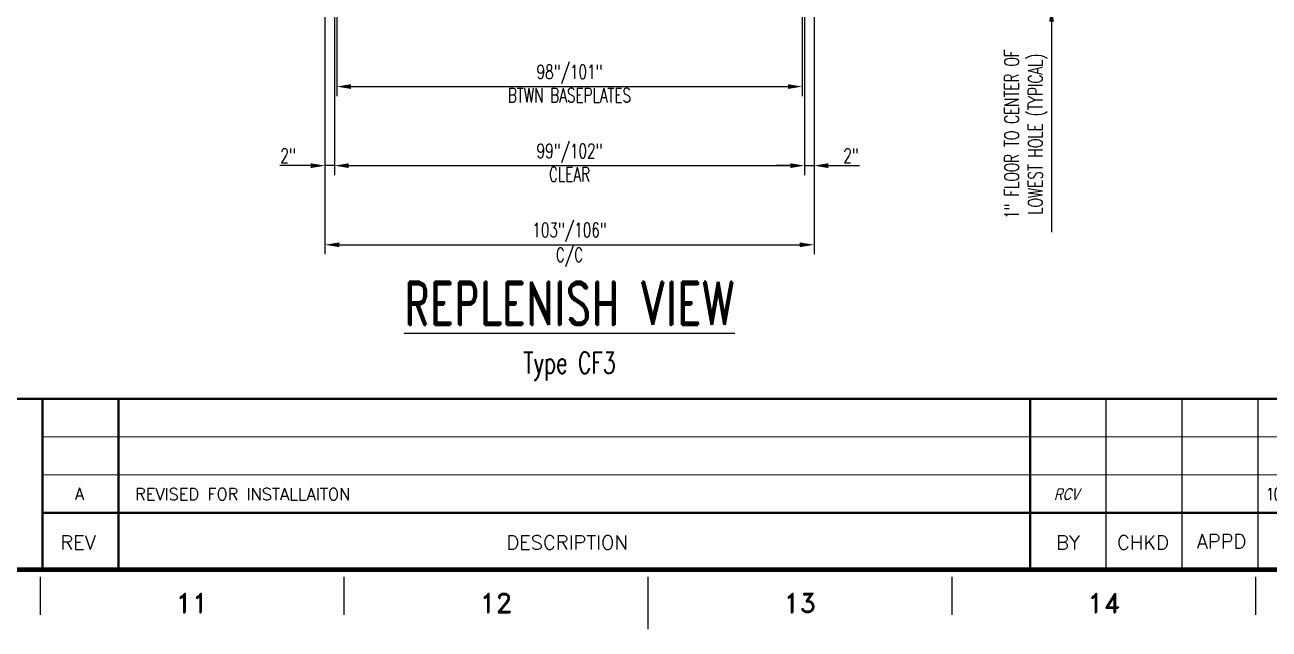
# Model space of a CAD drawing. Extents: x -185 to 859, y -145 to 549.
# Drawn here: x 462.1 to 724.2, y -131 to -3.7 of the extents above; entities that cross this region are included whole.
import ezdxf
from ezdxf.enums import TextEntityAlignment as Align

# ---------------------------------------------------------------- set-up
doc = ezdxf.new("R2010")
doc.units = 0
doc.header["$LTSCALE"] = 8
doc.header["$MEASUREMENT"] = 0
doc.linetypes.add('HIDDEN2', pattern=[0.1875, 0.125, -0.0625])
doc.layers.get('DEFPOINTS').update_dxf_attribs({"linetype": 'CONTINUOUS'})
for name, color, linetype in [('BORD', 15, 'CONTINUOUS'), ('FDIM', 2, 'CONTINUOUS'), ('RACKDIM', 7, 'CONTINUOUS'), ('RACKLABEL', 7, 'CONTINUOUS'), ('RACKLOAD', 254, 'HIDDEN2'), ('TEXTL', 3, 'CONTINUOUS')]:
    doc.layers.add(name, color=color, linetype=linetype)
doc.styles.add('2thirds', font='romans.shx', dxfattribs={"width": 0.7})
doc.styles.add('BORDER', font='SIMPLEX')
doc.styles.add('DCMARCH', font='stylu.ttf', dxfattribs={"width": 0.75, "oblique": 15})
doc.styles.add('ROMAND', font='ROMAND')
doc.styles.add('SIMPLEX', font='SIMPLEX')
doc.styles.add('TXT06', font='ROMAND', dxfattribs={"bigfont": 'SPECIAL'})
doc.dimstyles.new('2tfrac16', dxfattribs={"dimscale": 32, "dimtxt": 0.0938, "dimasz": 0.0938, "dimexe": 0.0625, "dimexo": 0.0625, "dimgap": 0.01, "dimtad": 1, "dimdec": 4, "dimzin": 1, "dimdsep": 46, "dimlunit": 5, "dimtxsty": '2thirds', "dimcen": 0.09, "dimclrd": 256, "dimclre": 256, "dimclrt": 256, "dimadec": 0, "dimazin": 0, "dimtfac": 0.75, "dimtdec": 4, "dimtmove": 0, "dimatfit": 0, "dimfxl": 0, "dimfrac": 2, "dimtolj": 1, "dimtzin": 0, "dimarcsym": 0})

# ---------------------------------------------------------------- blocks, each defined once
blk = doc.blocks.new('sbord_d')
at = {"layer": 'BORD'}
for p, q in [((20, -0.0625), (20, -0.3125)), ((22, -0.0625), (22, -0.3125)), ((24, -0.0625), (24, -0.4062)), ((26, -0.0625), (26, -0.3125)), ((28, -0.0625), (28, -0.3125))]:
    blk.add_line(p, q, dxfattribs=at)
at = {"layer": 'BORD', "const_width": 0.0313}
blk.add_lwpolyline([(-0.0156, -0.0156), (32.0156, -0.0156), (32.0156, 20.0156), (-0.0156, 20.0156)], close=True, dxfattribs=at)
at = {"layer": 'BORD'}
for points, const_width in [([(20.0156, 1.1094), (18.0156, 1.1094), (18.0156, -0.0156)], 0.0156), ([(28.5156, 1.1094), (28.0156, 1.1094), (27.5156, 1.1094), (27.0156, 1.1094), (26.5156, 1.1094), (20.5156, 1.1094), (20.0156, 1.1094), (20.0156, 0.8594)], 0.0156), ([(20.5156, 1.1094), (20.5156, 0.8594)], 0.0156), ([(26.5156, 1.1094), (26.5156, 0.8594)], 0.0156), ([(27.0156, 1.1094), (27.0156, 0.8594)], 0.00781), ([(27.5156, 1.1094), (27.5156, 0.8594)], 0.00781), ([(28.0156, 1.1094), (28.0156, 0.8594)], 0.00781), ([(20.0156, 0.8594), (20.0156, 0.6094)], 0.0156), ([(20.0156, 0.8594), (28.5156, 0.8594)], 0.00781), ([(20.5156, 0.8594), (20.5156, 0.6094)], 0.0156), ([(26.5156, 0.8594), (26.5156, 0.6094)], 0.0156), ([(27.0156, 0.8594), (27.0156, 0.6094)], 0.00781), ([(27.5156, 0.8594), (27.5156, 0.6094)], 0.00781), ([(28.0156, 0.8594), (28.0156, 0.6094)], 0.00781), ([(20.0156, 0.6094), (20.0156, 0.3594)], 0.0156), ([(20.0156, 0.6094), (28.5156, 0.6094)], 0.00781), ([(20.5156, 0.6094), (20.5156, 0.3594)], 0.0156), ([(26.5156, 0.6094), (26.5156, 0.3594)], 0.0156), ([(27.0156, 0.6094), (27.0156, 0.3594)], 0.00781), ([(27.5156, 0.6094), (27.5156, 0.3594)], 0.00781), ([(28.0156, 0.6094), (28.0156, 0.3594)], 0.00781), ([(20.0156, 0.3594), (28.5156, 0.3594)], 0.0156), ([(20.0156, 0.3594), (20.0156, 0)], 0.0156), ([(20.5156, 0.3594), (20.5156, 0)], 0.0156), ([(26.5156, 0.3594), (26.5156, 0)], 0.0156), ([(27.0156, 0.3594), (27.0156, 0)], 0.00781), ([(27.5156, 0.3594), (27.5156, 0)], 0.00781), ([(28.0156, 0.3594), (28.0156, 0)], 0.00781)]:
    blk.add_lwpolyline(points, dxfattribs=dict(at, const_width=const_width))
for s, style, p in [('REV', 'BORDER', (20.25, 0.1172)), ('DESCRIPTION', 'BORDER', (23.4688, 0.1172)), ('BY', 'BORDER', (26.7656, 0.1172)), ('CHKD', 'BORDER', (27.2588, 0.1172)), ('APPD', 'SIMPLEX', (27.7759, 0.1242))]:
    blk.add_text(s, height=0.09375, dxfattribs=dict(at, style=style)).set_placement(p, align=Align.CENTER)
at = {"layer": 'BORD', "style": 'ROMAND'}
for s, p in [('11', (21, -0.2344)), ('12', (23, -0.2344)), ('13', (25, -0.2344)), ('14', (27, -0.2344))]:
    blk.add_text(s, height=0.125, dxfattribs=at).set_placement(p, align=Align.MIDDLE)
at = {"layer": 'TEXTL', "flags": 8}
for tag, height, style, p in [('TITLE1', 0.1562, 'SIMPLEX', (30.2656, 2.776)), ('TITLE2', 0.1562, 'SIMPLEX', (30.2656, 2.4427)), ('CHK', 0.0938, 'SIMPLEX', (29.8281, 0.8828)), ('APP', 0.0938, 'SIMPLEX', (30.7031, 0.8828)), ('JOB#', 0.125, 'ROMAND', (30.1198, 0.1328)), ('SHT', 0.125, 'ROMAND', (31.1927, 0.1328)), ('REV', 0.125, 'ROMAND', (31.7891, 0.1328))]:
    blk.add_attdef(tag, text='', height=height, dxfattribs=dict(at, style=style)).set_placement(p, align=Align.MIDDLE)
at = {"layer": 'TEXTL', "style": 'SIMPLEX', "flags": 8}
for tag, height, p in [('CUSTOMER', 0.1562, (30.2656, 1.6968)), ('LOCATION', 0.125, (30.2656, 1.3635)), ('REVC', 0.0781, (20.2594, 0.9448)), ('CCHK', 0.0781, (27.2554, 0.9434)), ('REVB', 0.0781, (20.2594, 0.6948)), ('BCHK', 0.0781, (27.2554, 0.6834)), ('REVA', 0.0781, (20.2594, 0.4448)), ('ACHK', 0.0781, (27.2554, 0.4434))]:
    blk.add_attdef(tag, text='', height=height, dxfattribs=at).set_placement(p, align=Align.CENTER)
at = {"layer": 'TEXTL', "flags": 8}
for tag, p, height, style in [('REVCDESC', (20.6253, 0.9434), 0.0781, 'SIMPLEX'), ('REVBDESC', (20.6253, 0.6834), 0.0781, 'SIMPLEX'), ('REVADESC', (20.6253, 0.4434), 0.0781, 'SIMPLEX'), ('DWG#', (30.0549, -0.5661), 0.0938, 'ROMAND')]:
    blk.add_attdef(tag, p, '', height=height, dxfattribs=dict(at, style=style))
at = {"layer": 'TEXTL', "style": 'DCMARCH', "oblique": 15, "width": 0.75, "flags": 8}
for tag, p in [('CBY', (26.7554, 0.9434)), ('BBY', (26.7554, 0.6834)), ('ABY', (26.7554, 0.4434))]:
    blk.add_attdef(tag, text='', height=0.0781, dxfattribs=at).set_placement(p, align=Align.CENTER)
at = {"layer": 'TEXTL', "style": 'SIMPLEX', "flags": 8}
for tag, height, width, p, p2 in [('CAPP', 0.0781, 1.292308, (27.5883, 0.9437), (27.9633, 0.9437)), ('CDT', 0.0781, 1.866, (28.0712, 0.9434), (28.46, 0.9434)), ('SCALE', 0.0938, 1.702732, (31.2344, 0.8374), (31.9413, 0.8374)), ('BAPP', 0.0781, 1.292308, (27.5883, 0.6834), (27.9633, 0.6834)), ('BDT', 0.0781, 1.866, (28.0712, 0.6831), (28.46, 0.6831)), ('PLOT#', 0.0938, 8.555556, (31.2344, 0.4624), (31.9219, 0.4624)), ('AAPP', 0.0781, 1.275949, (27.5881, 0.4434), (27.9631, 0.4434)), ('ADT', 0.0781, 1.833263, (28.0712, 0.4434), (28.46, 0.4434)), ('DATE', 0.0938, 2.134634, (28.6094, 0.4624), (29.3146, 0.4624)), ('CHKDT', 0.0938, 1.555556, (29.4844, 0.4624), (30.1719, 0.4624)), ('APPDT', 0.0938, 1.555556, (30.3594, 0.4624), (31.0469, 0.4624))]:
    blk.add_attdef(tag, text='', height=height, dxfattribs=dict(at, width=width)).set_placement(p, p2, align=Align.FIT)
at = {"layer": 'TEXTL', "style": 'DCMARCH', "oblique": 15, "width": 0.75, "flags": 8}
blk.add_attdef('DRBY', (28.5931, 0.8208), '', height=0.125, dxfattribs=at)
blk = doc.blocks.new('*D96')
at = {"layer": 'DEFPOINTS', "color": 0}
for p in [(629.42, 1), (632.32, 0), (678.35, 0)]:
    blk.add_point(p, dxfattribs=at)
at = {"layer": 'FDIM', "lineweight": -2}
for p, q in [((678.35, 4), (678.35, 7)), ((631.42, 1), (680.35, 1)), ((678.35, 1), (678.35, 0)), ((634.32, 0), (680.35, 0)), ((678.35, -3), (678.35, -47.36))]:
    blk.add_line(p, q, dxfattribs=at)
at = {"layer": 'FDIM'}
for points in [[(677.85, 4), (678.85, 4), (678.35, 1)], [(677.85, -3), (678.85, -3), (678.35, 0)]]:
    blk.add_solid(points, dxfattribs=at)
at = {"layer": 'FDIM', "insert": (672.95, -26.68), "char_height": 3.0016, "attachment_point": 5, "rotation": 90, "style": '2thirds'}
blk.add_mtext('\\A1;1" FLOOR TO CENTER OF\\PLOWEST HOLE (TYPICAL)', dxfattribs=at)
blk = doc.blocks.new('*D65')
at = {"layer": 'DEFPOINTS', "color": 0}
for p in [(527.82, 0), (625.82, 0), (625.82, -16.67)]:
    blk.add_point(p, dxfattribs=at)
at = {"layer": 'RACKDIM', "lineweight": -2}
for p, q in [((527.82, -2), (527.82, -18.67)), ((625.82, -2), (625.82, -18.67)), ((530.83, -16.67), (622.82, -16.67))]:
    blk.add_line(p, q, dxfattribs=at)
at = {"layer": 'RACKDIM'}
for points in [[(530.83, -16.17), (530.83, -17.17), (527.82, -16.67)], [(622.82, -16.17), (622.82, -17.17), (625.82, -16.67)]]:
    blk.add_solid(points, dxfattribs=at)
at = {"layer": 'RACKDIM', "char_height": 3.0016, "attachment_point": 5, "style": '2thirds'}
for s, insert in [('\\A1;98"/101"', (576.82, -14.06)), ('\\A1;BTWN BASEPLATES', (576.82, -18.49))]:
    blk.add_mtext(s, dxfattribs=dict(at, insert=insert))
blk = doc.blocks.new('*D64')
at = {"layer": 'DEFPOINTS', "color": 0}
for p in [(626.32, 0), (628.32, 0), (628.32, -33.33)]:
    blk.add_point(p, dxfattribs=at)
at = {"layer": 'RACKDIM', "lineweight": -2}
for p, q in [((626.32, -2), (626.32, -35.33)), ((628.32, -2), (628.32, -35.33)), ((623.32, -33.33), (620.32, -33.33)), ((626.32, -33.33), (628.32, -33.33)), ((631.33, -33.33), (637.87, -33.33))]:
    blk.add_line(p, q, dxfattribs=at)
at = {"layer": 'RACKDIM'}
for points in [[(623.32, -32.83), (623.32, -33.83), (626.32, -33.33)], [(631.33, -32.83), (631.33, -33.83), (628.32, -33.33)]]:
    blk.add_solid(points, dxfattribs=at)
at = {"layer": 'RACKDIM', "insert": (636.1, -31.22), "char_height": 3.002, "attachment_point": 5, "style": '2thirds'}
blk.add_mtext('\\A1;2"', dxfattribs=at)
blk = doc.blocks.new('*D63')
at = {"layer": 'DEFPOINTS', "color": 0}
for p in [(525.32, 0), (527.32, 0), (525.32, -33.33)]:
    blk.add_point(p, dxfattribs=at)
at = {"layer": 'RACKDIM', "lineweight": -2}
for p, q in [((525.32, -2), (525.32, -35.33)), ((527.32, -2), (527.32, -35.33)), ((522.32, -33.33), (515.78, -33.33)), ((527.32, -33.33), (525.32, -33.33)), ((530.33, -33.33), (533.33, -33.33))]:
    blk.add_line(p, q, dxfattribs=at)
at = {"layer": 'RACKDIM'}
for points in [[(522.32, -32.83), (522.32, -33.83), (525.32, -33.33)], [(530.33, -32.83), (530.33, -33.83), (527.32, -33.33)]]:
    blk.add_solid(points, dxfattribs=at)
at = {"layer": 'RACKDIM', "insert": (517.55, -31.22), "char_height": 3.002, "attachment_point": 5, "style": '2thirds'}
blk.add_mtext('\\A1;2"', dxfattribs=at)
blk = doc.blocks.new('*D62')
at = {"layer": 'DEFPOINTS', "color": 0}
for p in [(527.32, 0), (626.32, 0), (626.32, -33.33)]:
    blk.add_point(p, dxfattribs=at)
at = {"layer": 'RACKDIM', "lineweight": -2}
for p, q in [((527.32, -2), (527.32, -35.33)), ((626.32, -2), (626.32, -35.33)), ((530.33, -33.33), (623.32, -33.33))]:
    blk.add_line(p, q, dxfattribs=at)
at = {"layer": 'RACKDIM'}
for points in [[(530.33, -32.83), (530.33, -33.83), (527.32, -33.33)], [(623.32, -32.83), (623.32, -33.83), (626.32, -33.33)]]:
    blk.add_solid(points, dxfattribs=at)
at = {"layer": 'RACKDIM', "attachment_point": 5, "style": '2thirds'}
for s, insert, char_height in [('\\A1;99"/102"', (576.82, -30.72), 3.0016), ('\\A1;CLEAR', (576.82, -35.15), 3.002)]:
    blk.add_mtext(s, dxfattribs=dict(at, insert=insert, char_height=char_height))
blk = doc.blocks.new('*D61')
at = {"layer": 'DEFPOINTS', "color": 0}
for p in [(525.32, 0), (628.32, 0), (628.32, -50)]:
    blk.add_point(p, dxfattribs=at)
at = {"layer": 'RACKDIM', "lineweight": -2}
for p, q in [((525.32, -2), (525.32, -52)), ((628.32, -2), (628.32, -52)), ((528.33, -50), (625.32, -50))]:
    blk.add_line(p, q, dxfattribs=at)
at = {"layer": 'RACKDIM'}
for points in [[(528.33, -49.5), (528.33, -50.5), (525.32, -50)], [(625.32, -49.5), (625.32, -50.5), (628.32, -50)]]:
    blk.add_solid(points, dxfattribs=at)
at = {"layer": 'RACKDIM', "attachment_point": 5, "style": '2thirds'}
for s, insert, char_height in [('\\A1;103"/106"', (576.82, -47.39), 3.0016), ('\\A1;C/C', (576.82, -52.61), 3.002)]:
    blk.add_mtext(s, dxfattribs=dict(at, insert=insert, char_height=char_height))

msp = doc.modelspace()

# ---------------------------------------------------------------- block references
at = {"layer": 'RACKLOAD'}
ref = msp.add_blockref('sbord_d', (-174.682123, -117.964984), dxfattribs=dict(at, xscale=32, yscale=32, zscale=32))
ref.add_attrib('REVA', 'A', dxfattribs={"layer": 'TEXTL', "height": 2.5, "style": 'SIMPLEX', "flags": 8}).set_placement((473.617285, -103.731025), align=Align.CENTER)
ref.add_attrib('REVADESC', 'REVISED FOR INSTALLAITON', (485.327793, -103.774984), dxfattribs={"layer": 'TEXTL', "height": 2.5, "style": 'SIMPLEX', "flags": 8})
ref.add_attrib('ABY', 'RCV', dxfattribs={"layer": 'TEXTL', "height": 2.5, "style": 'DCMARCH', "oblique": 15, "width": 0.75, "flags": 8}).set_placement((681.492249, -103.774984), align=Align.CENTER)
ref.add_attrib('ADT', '10/06/04', dxfattribs={"layer": 'TEXTL', "height": 2.5, "style": 'SIMPLEX', "width": 0.674168, "flags": 8}).set_placement((723.597877, -103.774984), (736.037877, -103.774984), align=Align.FIT)

# ---------------------------------------------------------------- texts
at = {"layer": 'RACKLABEL', "style": 'TXT06', "width": 0.7}
msp.add_text('%%uREPLENISH VIEW', height=9, dxfattribs=at).set_placement((576.823459, -66.839259), align=Align.CENTER)
at = {"layer": 'RACKLABEL', "insert": (576.823459, -75.589259), "char_height": 4.5, "width": 100, "attachment_point": 5, "style": '2thirds'}
msp.add_mtext('Type CF3', dxfattribs=at)

# ---------------------------------------------------------------- dimensions: what is measured, and where the dimension line sits
at = {"layer": 'FDIM'}
dim = msp.add_linear_dim(base=(678.348548, -0.000007), p1=(629.417209, 1), p2=(632.323459, -0.000007), angle=90, text='<> FLOOR TO CENTER OF\\PLOWEST HOLE (TYPICAL)', dimstyle='2tfrac16', override={"dimpost": '"'}, dxfattribs=at)
dim.commit()
dim.dimension.update_dxf_attribs({"geometry": '*D96', "text_midpoint": (672.954415, -26.684061)})
at = {"layer": 'RACKDIM'}
for base, p1, p2, picture, middle in [((525.323459, -33.33164), (527.323459, 0), (525.323459, 0), '*D63', (517.549485, -31.224974)), ((628.323459, -33.33164), (626.323459, 0), (628.323459, 0), '*D64', (636.097432, -31.224974))]:
    dim = msp.add_linear_dim(base=base, p1=p1, p2=p2, dimstyle='2tfrac16', override={"dimpost": '"'}, dxfattribs=at)
    dim.commit()
    dim.dimension.update_dxf_attribs({"geometry": picture, "text_midpoint": middle})
for base, p1, p2, text, picture, middle in [((628.323459, -49.998856), (525.323459, 0), (628.323459, 0), '<>/106"\\XC/C', '*D61', (576.823459, -49.998856)), ((626.323459, -33.33164), (527.323459, 0), (626.323459, 0), '<>/102"\\XCLEAR', '*D62', (576.823459, -33.33164)), ((625.823459, -16.66582), (527.823459, 0), (625.823459, 0), '<>/101"\\XBTWN BASEPLATES', '*D65', (576.823459, -16.66582))]:
    dim = msp.add_linear_dim(base=base, p1=p1, p2=p2, text=text, dimstyle='2tfrac16', override={"dimpost": '"'}, dxfattribs=at)
    dim.commit()
    dim.dimension.update_dxf_attribs({"geometry": picture, "text_midpoint": middle})

doc.saveas('drawing.dxf')
